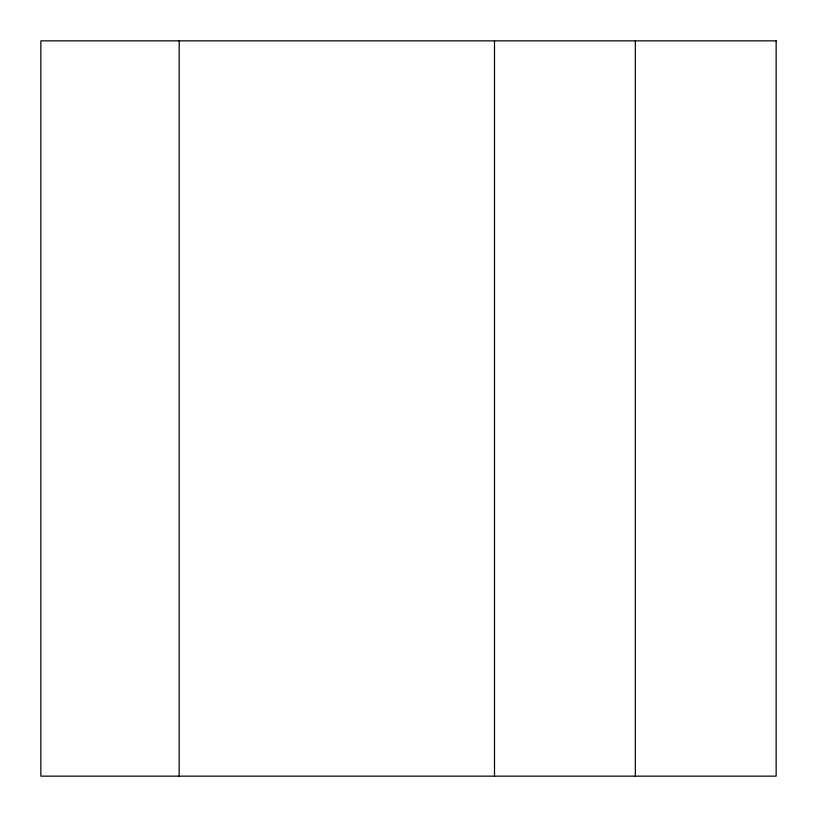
<?xml version="1.0" encoding="UTF-8"?>
<svg xmlns="http://www.w3.org/2000/svg" width="817" height="817" viewBox="0 0 817 817"><rect width="100%" height="100%" fill="white"/><g stroke="black" fill="none" stroke-linecap="round" stroke-linejoin="round"><path stroke-width="1.23" d="M635.33 40.85L635.33 776.15M494.499 40.85L494.499 776.15M179.168 40.85L179.168 776.15M776.15 40.85L40.85 40.85L40.85 776.15L776.15 776.15L776.15 40.85"/></g></svg>
